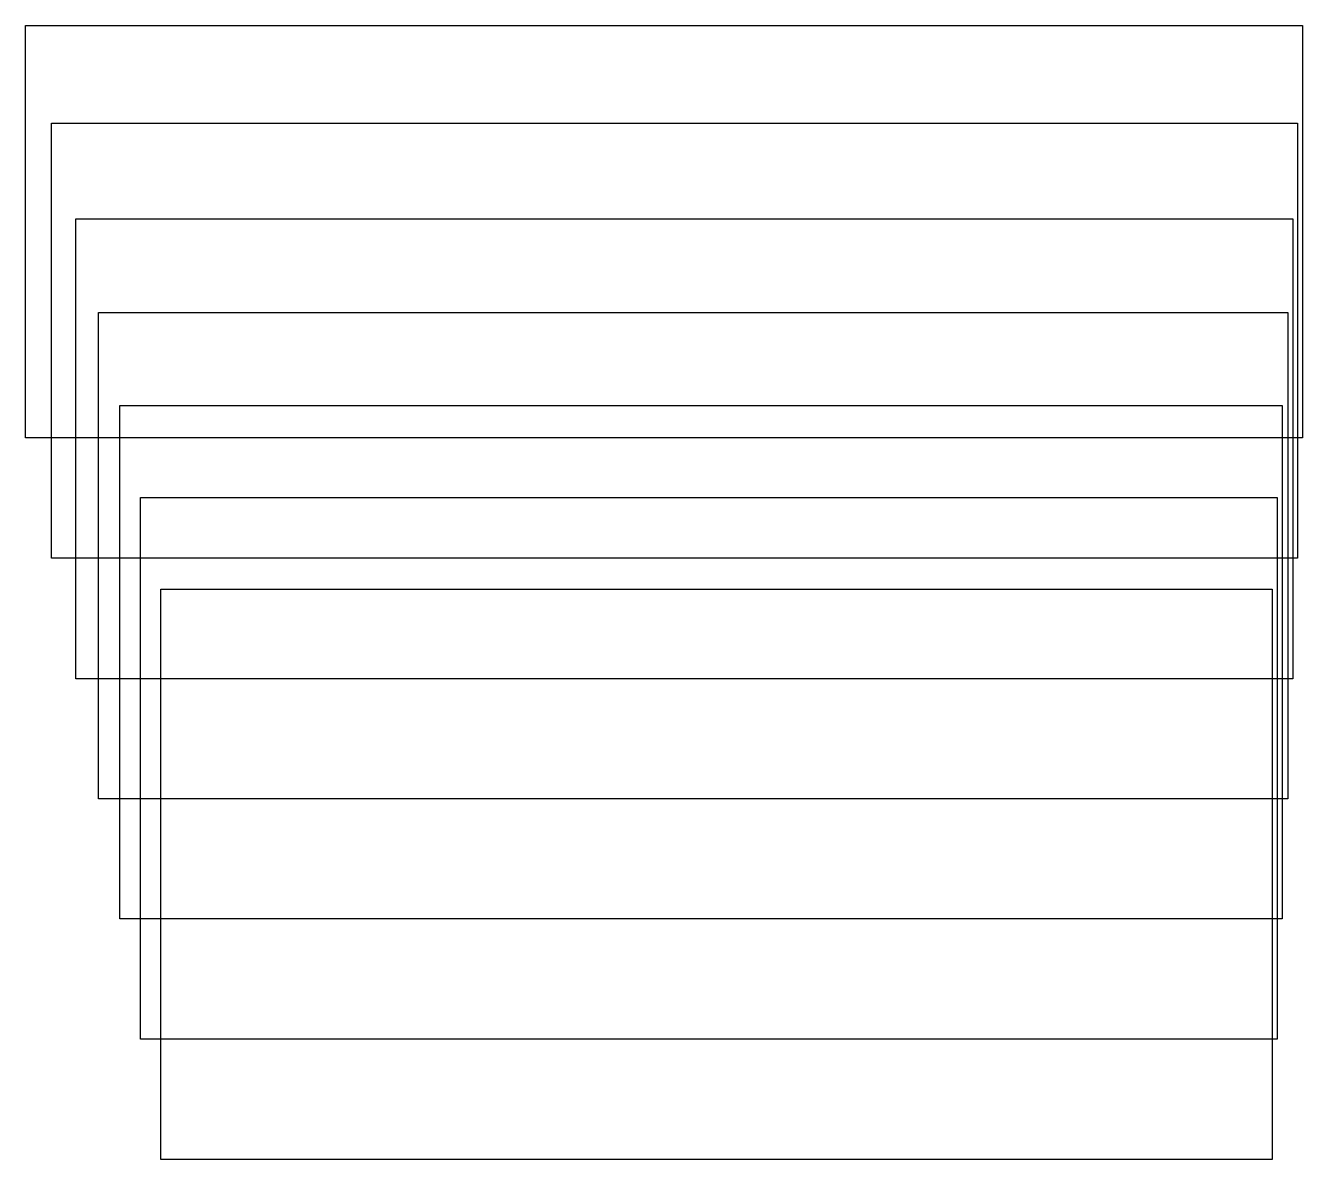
# Model space of a CAD drawing. Header units: inches. Extents: x 61 to 516, y -439 to -35.
import ezdxf

# ---------------------------------------------------------------- set-up
doc = ezdxf.new("R2010")
doc.units = ezdxf.units.IN
doc.header["$MEASUREMENT"] = 0
doc.layers.add('Layer 1', color=7, linetype='Continuous')
picture_1 = doc.add_image_def('image1.png', size_in_pixel=(1896, 612))
picture_2 = doc.add_image_def('image2.png', size_in_pixel=(1850, 646))
picture_3 = doc.add_image_def('image3.png', size_in_pixel=(1807, 683))
picture_4 = doc.add_image_def('image4.png', size_in_pixel=(1766, 722))
picture_5 = doc.add_image_def('image5.png', size_in_pixel=(1726, 762))
picture_6 = doc.add_image_def('image6.png', size_in_pixel=(1688, 804))
picture_7 = doc.add_image_def('image7.png', size_in_pixel=(1650, 847))

# ---------------------------------------------------------------- blocks, each defined once
blk = doc.blocks.new('block 4')
at = {"layer": 'Layer 1'}
image = blk.add_image(picture_1, insert=(60.75, -182.02), size_in_units=(455.04, 146.88), dxfattribs=at)
blk = doc.blocks.new('block 3')
at = {"layer": 'Layer 1'}
blk.add_blockref('block 4', (0, 0), dxfattribs=at)
blk = doc.blocks.new('block 6')
at = {"layer": 'Layer 1'}
image = blk.add_image(picture_2, insert=(69.98, -224.99), size_in_units=(444, 155.04), dxfattribs=at)
blk = doc.blocks.new('block 5')
at = {"layer": 'Layer 1'}
blk.add_blockref('block 6', (0, 0), dxfattribs=at)
blk = doc.blocks.new('block 8')
at = {"layer": 'Layer 1'}
image = blk.add_image(picture_3, insert=(78.62, -267.9), size_in_units=(433.68, 163.92), dxfattribs=at)
blk = doc.blocks.new('block 7')
at = {"layer": 'Layer 1'}
blk.add_blockref('block 8', (0, 0), dxfattribs=at)
blk = doc.blocks.new('block 10')
at = {"layer": 'Layer 1'}
image = blk.add_image(picture_4, insert=(86.69, -310.74), size_in_units=(423.84, 173.28), dxfattribs=at)
blk = doc.blocks.new('block 9')
at = {"layer": 'Layer 1'}
blk.add_blockref('block 10', (0, 0), dxfattribs=at)
blk = doc.blocks.new('block 12')
at = {"layer": 'Layer 1'}
image = blk.add_image(picture_5, insert=(94.3, -353.45), size_in_units=(414.24, 182.88), dxfattribs=at)
blk = doc.blocks.new('block 11')
at = {"layer": 'Layer 1'}
blk.add_blockref('block 12', (0, 0), dxfattribs=at)
blk = doc.blocks.new('block 14')
at = {"layer": 'Layer 1'}
image = blk.add_image(picture_6, insert=(101.67, -396.34), size_in_units=(405.12, 192.96), dxfattribs=at)
blk = doc.blocks.new('block 13')
at = {"layer": 'Layer 1'}
blk.add_blockref('block 14', (0, 0), dxfattribs=at)
blk = doc.blocks.new('block 16')
at = {"layer": 'Layer 1'}
image = blk.add_image(picture_7, insert=(109.01, -439.23), size_in_units=(396, 203.28), dxfattribs=at)
blk = doc.blocks.new('block 15')
at = {"layer": 'Layer 1'}
blk.add_blockref('block 16', (0, 0), dxfattribs=at)
blk = doc.blocks.new('block 2')
at = {"layer": 'Layer 1'}
for name in ['block 3', 'block 5', 'block 7', 'block 9', 'block 11', 'block 13', 'block 15']:
    blk.add_blockref(name, (0, 0), dxfattribs=at)

msp = doc.modelspace()

# ---------------------------------------------------------------- block references
at = {"layer": 'Layer 1'}
msp.add_blockref('block 2', (0, 0), dxfattribs=at)

doc.saveas('drawing.dxf')
